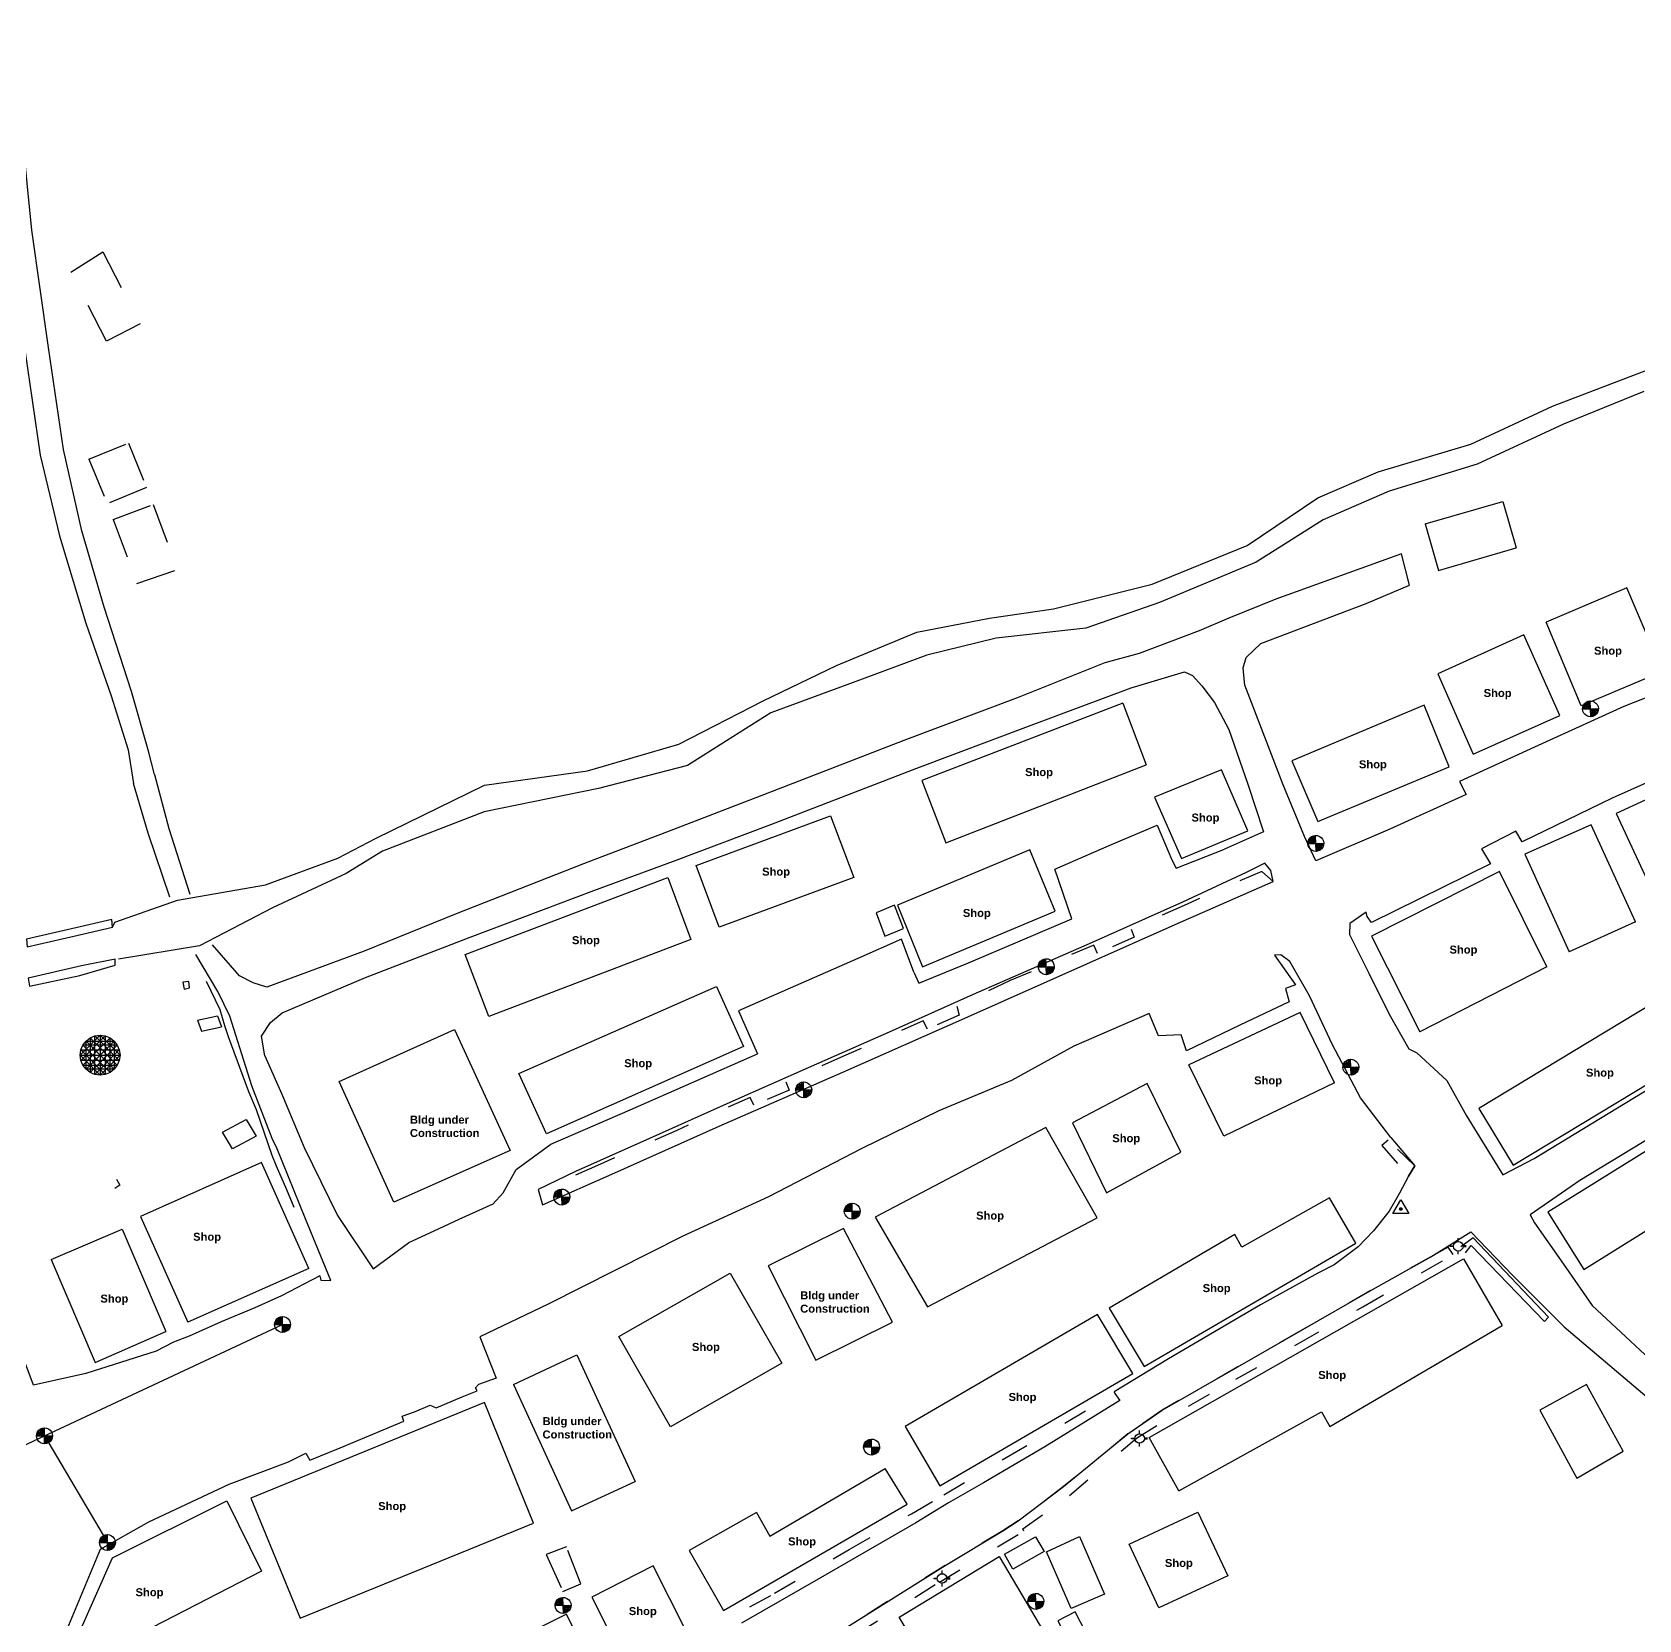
# Model space of a CAD drawing. Extents: x 324241 to 324894, y 3048252 to 3048939.
# Drawn here: x 324455.8 to 324656.6, y 3048715.4 to 3048913.9 of the extents above; entities that cross this region are included whole.
import ezdxf

# ---------------------------------------------------------------- set-up
doc = ezdxf.new("R2010")
doc.units = 0
doc.header["$MEASUREMENT"] = 0
for name, pattern in [('06', [16, 5, -6, 5]), ('FENCE_ON_BOUNDARY_3', [0]), ('GEOGRAPHICAL', [12.5, 4.5, -3.5, 4.5]), ('HUNDRED_BOUNDARY', [11.5, 3, -5.5, 3])]:
    doc.linetypes.add(name, pattern=pattern)
for name, color, linetype in [('BOUNDARY', 255, 'Continuous'), ('BUILDING', 255, 'Continuous'), ('Drainage', 255, 'Continuous'), ('ELECTRIC', 255, 'Continuous'), ('ELECTRIC_POLE', 255, 'Continuous'), ('SEWERAGE', 255, 'Continuous'), ('SURVEY', 255, 'Continuous'), ('TELECOM', 255, 'Continuous'), ('WATER', 255, 'Continuous')]:
    doc.layers.add(name, color=color, linetype=linetype)
doc.layers.add('ROAD', color=6, linetype='Continuous', lineweight=30)

# ---------------------------------------------------------------- blocks, each defined once
blk = doc.blocks.new('048')
at = {"color": 0, "linetype": 'Continuous'}
for p, q in [((0, 0.5), (-0.5, 0)), ((-0.5, 0), (-0.48, 0.13)), ((-0.48, -0.13), (-0.5, 0)), ((-0.5, 0), (0.5, 0)), ((-0.48, 0.13), (-0.43, 0.25)), ((0, 0.13), (-0.48, 0.13)), ((-0.43, 0.25), (-0.35, 0.35)), ((-0.43, 0), (-0.43, 0.25)), ((-0.43, 0.25), (0, 0.25)), ((-0.35, 0.35), (-0.25, 0.43)), ((0, 0.35), (-0.35, 0)), ((-0.35, 0), (-0.35, 0.35)), ((-0.35, 0.35), (0, 0.35)), ((-0.25, 0.43), (-0.13, 0.48)), ((-0.25, 0), (-0.25, 0.43)), ((-0.25, 0.43), (0, 0.43)), ((0, 0.25), (-0.25, 0)), ((-0.13, 0.48), (0, 0.5)), ((-0.13, 0.48), (-0.13, 0)), ((-0.13, 0), (0, 0.13)), ((0, 0.5), (0.13, 0.48)), ((0, -0.5), (0, 0.5)), ((0.13, 0), (0, -0.13)), ((0, -0.25), (0.25, 0)), ((0.35, 0), (0, -0.35)), ((0, -0.5), (0.5, 0)), ((0.13, 0.48), (0.25, 0.43)), ((0.13, -0.48), (0.13, 0)), ((0.25, 0.43), (0.35, 0.35)), ((0.25, 0), (0.25, -0.43)), ((0.35, 0.35), (0.43, 0.25)), ((0.35, -0.35), (0.35, 0)), ((0.43, 0.25), (0.48, 0.13)), ((0.43, 0), (0.43, -0.25)), ((0.48, 0.13), (0.5, 0)), ((0.5, 0), (0.48, -0.13)), ((-0.43, -0.25), (-0.48, -0.13)), ((-0.35, -0.35), (-0.43, -0.25)), ((-0.25, -0.43), (-0.35, -0.35)), ((-0.13, -0.48), (-0.25, -0.43)), ((0, -0.5), (-0.13, -0.48)), ((0, -0.13), (0.48, -0.13)), ((0.43, -0.25), (0, -0.25)), ((0, -0.35), (0.35, -0.35)), ((0.25, -0.43), (0, -0.43)), ((0.13, -0.48), (0, -0.5)), ((0.25, -0.43), (0.13, -0.48)), ((0.35, -0.35), (0.25, -0.43)), ((0.43, -0.25), (0.35, -0.35)), ((0.48, -0.13), (0.43, -0.25))]:
    blk.add_line(p, q, dxfattribs=at)
blk = doc.blocks.new('S038')
at = {"color": 0, "linetype": 'Continuous'}
for p, q in [((-0.5, 0), (0, 0.5)), ((-0.48, -0.13), (0.13, 0.48)), ((0.25, 0.43), (-0.43, -0.25)), ((-0.35, 0.35), (-0.25, 0.43)), ((-0.25, 0.43), (-0.13, 0.48)), ((0.43, -0.25), (-0.25, 0.43)), ((-0.25, 0.43), (-0.25, -0.43)), ((-0.13, 0.48), (0, 0.5)), ((-0.13, -0.48), (-0.13, 0.48)), ((-0.13, 0.48), (0.48, -0.13)), ((0, 0.5), (0.13, 0.48)), ((0.5, 0), (0, 0.5)), ((0, 0.5), (0, -0.5)), ((0.13, 0.48), (0.25, 0.43)), ((0.13, 0.48), (0.13, -0.48)), ((0.25, 0.43), (0.35, 0.35)), ((0.25, -0.43), (0.25, 0.43)), ((-0.5, 0), (-0.48, 0.13)), ((-0.48, -0.13), (-0.5, 0)), ((0, -0.5), (-0.5, 0)), ((-0.5, 0), (0.5, 0)), ((-0.48, 0.13), (-0.43, 0.25)), ((0.13, -0.48), (-0.48, 0.13)), ((-0.48, 0.13), (0.48, 0.13)), ((-0.43, 0.25), (-0.35, 0.35)), ((0.43, 0.25), (-0.43, 0.25)), ((-0.43, 0.25), (0.25, -0.43)), ((-0.35, -0.35), (0.35, 0.35)), ((0.35, -0.35), (-0.35, 0.35)), ((-0.35, 0.35), (0.35, 0.35)), ((-0.35, -0.35), (-0.35, 0.35)), ((-0.25, -0.43), (0.43, 0.25)), ((0.48, 0.13), (-0.13, -0.48)), ((0, -0.5), (0.5, 0)), ((0.35, 0.35), (0.43, 0.25)), ((0.35, 0.35), (0.35, -0.35)), ((0.43, 0.25), (0.48, 0.13)), ((0.48, 0.13), (0.5, 0)), ((0.5, 0), (0.48, -0.13)), ((-0.43, -0.25), (-0.48, -0.13)), ((0.48, -0.13), (-0.48, -0.13)), ((-0.35, -0.35), (-0.43, -0.25)), ((-0.43, -0.25), (0.43, -0.25)), ((-0.25, -0.43), (-0.35, -0.35)), ((0.35, -0.35), (-0.35, -0.35)), ((0.35, -0.35), (0.25, -0.43)), ((0.43, -0.25), (0.35, -0.35)), ((0.48, -0.13), (0.43, -0.25)), ((-0.13, -0.48), (-0.25, -0.43)), ((0, -0.5), (-0.13, -0.48)), ((0.13, -0.48), (0, -0.5)), ((0.25, -0.43), (0.13, -0.48))]:
    blk.add_line(p, q, dxfattribs=at)
blk = doc.blocks.new('S022')
at = {"color": 0, "linetype": 'Continuous'}
for p, q in [((-0.498, -0.286), (0.002, 0.584)), ((-0.078, 0.004), (0.062, 0.064)), ((-0.078, 0.004), (-0.068, 0.034)), ((-0.068, -0.026), (-0.078, 0.004)), ((0.082, 0.004), (-0.078, 0.004)), ((0.062, -0.056), (-0.078, 0.004)), ((-0.068, 0.034), (-0.058, 0.064)), ((0.002, 0.084), (-0.058, -0.056)), ((-0.058, 0.064), (-0.028, 0.074)), ((0.002, -0.076), (-0.058, 0.064)), ((-0.058, 0.064), (0.062, 0.064)), ((-0.058, -0.056), (-0.058, 0.064)), ((-0.058, 0.064), (0.082, 0.004)), ((0.082, 0.004), (-0.058, -0.056)), ((-0.028, 0.074), (0.002, 0.084)), ((0.002, 0.584), (0.502, -0.286)), ((0.002, 0.084), (0.032, 0.074)), ((0.002, -0.076), (0.002, 0.084)), ((0.062, -0.056), (0.002, 0.084)), ((0.062, 0.064), (0.002, -0.076)), ((0.032, 0.074), (0.062, 0.064)), ((0.062, 0.064), (0.072, 0.034)), ((0.062, 0.064), (0.062, -0.056)), ((0.072, 0.034), (0.082, 0.004)), ((0.082, 0.004), (0.072, -0.026)), ((0.502, -0.286), (-0.498, -0.286)), ((-0.058, -0.056), (-0.068, -0.026)), ((-0.028, -0.066), (-0.058, -0.056)), ((-0.058, -0.056), (0.062, -0.056)), ((0.002, -0.076), (-0.028, -0.066)), ((0.032, -0.066), (0.002, -0.076)), ((0.062, -0.056), (0.032, -0.066)), ((0.072, -0.026), (0.062, -0.056))]:
    blk.add_line(p, q, dxfattribs=at)
blk = doc.blocks.new('S069')
at = {"color": 0, "linetype": 'Continuous'}
for p, q in [((-0.5, -0.02), (-0.5, 0.02)), ((-0.5, 0.02), (-0.3, 0.02)), ((-0.5, 0), (-0.3, 0)), ((-0.3, 0), (-0.28, 0.11)), ((-0.28, -0.11), (-0.3, 0)), ((-0.28, 0.11), (-0.21, 0.21)), ((-0.21, 0.21), (-0.11, 0.28)), ((-0.11, 0.28), (0, 0.3)), ((0, 0.3), (0, 0.5)), ((0, 0.3), (0.11, 0.28)), ((0.11, 0.28), (0.21, 0.21)), ((0.21, 0.21), (0.28, 0.11)), ((0.28, 0.11), (0.3, 0)), ((0.3, 0), (0.28, -0.11)), ((0.5, 0.02), (0.3, 0.02)), ((0.5, 0), (0.3, 0)), ((-0.3, -0.02), (-0.5, -0.02)), ((-0.21, -0.21), (-0.28, -0.11)), ((-0.11, -0.28), (-0.21, -0.21)), ((0, -0.3), (-0.11, -0.28)), ((0.11, -0.28), (0, -0.3)), ((0, -0.5), (0, -0.3)), ((0.21, -0.21), (0.11, -0.28)), ((0.28, -0.11), (0.21, -0.21)), ((0.3, -0.02), (0.5, -0.02))]:
    blk.add_line(p, q, dxfattribs=at)
blk = doc.blocks.new('S036')
at = {"color": 0, "linetype": 'Continuous'}
for p, q in [((0, 0.5), (-0.5, 0)), ((-0.5, 0), (-0.48, 0.13)), ((-0.48, -0.13), (-0.5, 0)), ((-0.5, 0), (0.5, 0)), ((-0.48, 0.13), (-0.43, 0.25)), ((0, 0.13), (-0.48, 0.13)), ((-0.43, 0.25), (-0.35, 0.35)), ((-0.43, 0), (-0.43, 0.25)), ((-0.43, 0.25), (0, 0.25)), ((-0.35, 0.35), (-0.25, 0.43)), ((0, 0.35), (-0.35, 0)), ((-0.35, 0), (-0.35, 0.35)), ((-0.35, 0.35), (0, 0.35)), ((-0.25, 0.43), (-0.13, 0.48)), ((-0.25, 0), (-0.25, 0.43)), ((-0.25, 0.43), (0, 0.43)), ((0, 0.25), (-0.25, 0)), ((-0.13, 0.48), (0, 0.5)), ((-0.13, 0.48), (-0.13, 0)), ((-0.13, 0), (0, 0.13)), ((0, 0.5), (0.13, 0.48)), ((0, -0.5), (0, 0.5)), ((0.13, 0), (0, -0.13)), ((0, -0.25), (0.25, 0)), ((0.35, 0), (0, -0.35)), ((0, -0.5), (0.5, 0)), ((0.13, 0.48), (0.25, 0.43)), ((0.13, -0.48), (0.13, 0)), ((0.25, 0.43), (0.35, 0.35)), ((0.25, 0), (0.25, -0.43)), ((0.35, 0.35), (0.43, 0.25)), ((0.35, -0.35), (0.35, 0)), ((0.43, 0.25), (0.48, 0.13)), ((0.43, 0), (0.43, -0.25)), ((0.48, 0.13), (0.5, 0)), ((0.5, 0), (0.48, -0.13)), ((-0.43, -0.25), (-0.48, -0.13)), ((-0.35, -0.35), (-0.43, -0.25)), ((-0.25, -0.43), (-0.35, -0.35)), ((-0.13, -0.48), (-0.25, -0.43)), ((0, -0.5), (-0.13, -0.48)), ((0, -0.13), (0.48, -0.13)), ((0.43, -0.25), (0, -0.25)), ((0, -0.35), (0.35, -0.35)), ((0.25, -0.43), (0, -0.43)), ((0.13, -0.48), (0, -0.5)), ((0.25, -0.43), (0.13, -0.48)), ((0.35, -0.35), (0.25, -0.43)), ((0.43, -0.25), (0.35, -0.35)), ((0.48, -0.13), (0.43, -0.25))]:
    blk.add_line(p, q, dxfattribs=at)

msp = doc.modelspace()

# ---------------------------------------------------------------- linework, layer by layer
at = {"layer": 'BOUNDARY', "color": 3, "linetype": 'Continuous'}
for points in [[(324465.83, 3048802.04, 2567.07), (324465.73, 3048802.98, 2567.22), (324460.72, 3048801.82, 2567.13), (324455.07, 3048800.52, 2567.37), (324455.18, 3048799.57, 2567.42), (324461, 3048800.88, 2567.06), (324465.83, 3048802.04, 2567.07)], [(324466.18, 3048797.29, 2567.09), (324466.17, 3048798.03, 2567.12), (324461.95, 3048797.21, 2567.24), (324455.3, 3048795.66, 2567.16), (324455.45, 3048794.66, 2567.38), (324461.73, 3048795.98, 2567.15), (324466.18, 3048797.29, 2567.09)], [(324488.54, 3048766.99, 2568.99), (324487.64, 3048769.2, 2568.94), (324486.32, 3048772.16, 2568.8), (324485.78, 3048773.47, 2568.8), (324483.84, 3048779.2, 2568.52), (324482.87, 3048781.44, 2568.47), (324480.35, 3048788.3, 2568.53), (324479.89, 3048789.67, 2568.6), (324479.3, 3048791.7, 2568.11), (324477.59, 3048795.24, 2567.91)]]:
    msp.add_polyline3d(points, dxfattribs=at)
at = {"layer": 'BUILDING', "color": 12, "linetype": '06'}
msp.add_line((324462.88, 3048860.52, 2567.68), (324465.16, 3048854.96, 2567.89), dxfattribs=at)
at = {"layer": 'BUILDING', "color": 12, "linetype": 'Continuous'}
for p, q in [((324592.1, 3048830.03, 2565.42), (324595.04, 3048822.31, 2565.46)), ((324656.19, 3048802.69, 2563.4), (324647.9, 3048798.95, 2564.42)), ((324645.13, 3048797.08, 2563.19), (324629.26, 3048788.93, 2563.33)), ((324668.53, 3048780.88, 2563.37), (324645.26, 3048766.39, 2563.63)), ((324567.71, 3048754.56, 2565.27), (324588.91, 3048765.69, 2564.88)), ((324645.26, 3048766.39, 2563.63), (324649.74, 3048759.23, 2563.67)), ((324490.36, 3048759.37, 2569.23), (324475.25, 3048752.63, 2569.41)), ((324529.11, 3048750.84, 2569.2), (324543.05, 3048758.79, 2569.1)), ((324553.73, 3048747.89, 2565.58), (324563.33, 3048752.64, 2565.4)), ((324535.56, 3048739.56, 2566.08), (324529.11, 3048750.84, 2569.2)), ((324512.32, 3048742.6, 2569.32), (324483.12, 3048730.63, 2569.36)), ((324518.45, 3048727.5, 2567.83), (324512.32, 3048742.6, 2569.32)), ((324565.18, 3048729.88, 2565.39), (324562.4, 3048734.36, 2565.14)), ((324483.12, 3048730.63, 2569.36), (324489.28, 3048715.62, 2566.07)), ((324489.28, 3048715.62, 2566.07), (324518.45, 3048727.5, 2567.83)), ((324564.18, 3048715.75, 2565.42), (324576.67, 3048723.34, 2565.1))]:
    msp.add_line(p, q, dxfattribs=at)
at = {"layer": 'BUILDING', "color": 3, "linetype": 'FENCE_ON_BOUNDARY_3'}
for p, q in [((324582.58, 3048723.91, 2565.02), (324586.69, 3048725.84, 2565.14)), ((324586.69, 3048725.84, 2565.14), (324589.82, 3048718.65, 2564.18))]:
    msp.add_line(p, q, dxfattribs=at)
at = {"layer": 'BUILDING', "color": 12, "linetype": '06'}
for points in [[(324465.08, 3048875.29, 2567.05), (324460.62, 3048883.92, 2567.06), (324464.63, 3048886.44, 2566.76)], [(324464.63, 3048886.44, 2566.76), (324469.28, 3048877.46, 2566.77), (324465.08, 3048875.29, 2567.05)], [(324462.88, 3048860.52, 2567.68), (324467.82, 3048862.54, 2568.25), (324470.1, 3048856.98, 2568.24), (324465.16, 3048854.96, 2567.89)], [(324465.91, 3048853.01, 2567.61), (324470.92, 3048854.86, 2568.24), (324473.93, 3048846.72, 2568.24)], [(324465.91, 3048853.01, 2567.61), (324468.87, 3048845, 2567.8), (324473.93, 3048846.72, 2568.24)]]:
    msp.add_polyline3d(points, dxfattribs=at)
at = {"layer": 'BUILDING', "color": 12, "linetype": 'Continuous'}
for points in [[(324629.93, 3048852.43, 2564.78), (324639.61, 3048855.23, 2564.1), (324641.29, 3048849.44, 2564.1)], [(324629.93, 3048852.43, 2564.78), (324631.59, 3048846.63, 2564.58), (324641.29, 3048849.44, 2564.1)], [(324659.58, 3048833.99, 2565.92), (324655.13, 3048844.47, 2563.56), (324645.02, 3048840.17, 2563.56)], [(324659.58, 3048833.99, 2565.92), (324649.42, 3048829.68, 2565.84), (324645.02, 3048840.17, 2563.56)], [(324646.73, 3048828.49, 2565.69), (324642.24, 3048838.59, 2565.78), (324631.49, 3048833.7, 2564.18), (324635.91, 3048823.67, 2565.62), (324646.73, 3048828.49, 2565.69)], [(324592.1, 3048830.03, 2565.42), (324567.01, 3048820.36, 2566.06), (324569.98, 3048812.59, 2565.86), (324595.04, 3048822.31, 2565.46)], [(324616.48, 3048815.22, 2565.67), (324632.92, 3048822.05, 2565.74), (324629.8, 3048829.77, 2565.9), (324613.26, 3048822.83, 2565.01), (324616.48, 3048815.22, 2565.67)], [(324676.83, 3048813.8, 2562.91), (324671.98, 3048824.62, 2564.67), (324653.77, 3048816.22, 2564.6), (324658.77, 3048805.47, 2563.24)], [(324607.74, 3048814.09, 2565.52), (324604.47, 3048821.69, 2565.28), (324596.09, 3048818.27, 2565.46), (324599.44, 3048810.63, 2565.64), (324607.74, 3048814.09, 2565.52)], [(324555.57, 3048815.96, 2566.65), (324558.49, 3048808.22, 2566.67), (324541.65, 3048802.01, 2566.65), (324538.79, 3048809.75, 2566.85), (324555.57, 3048815.96, 2566.65)], [(324656.19, 3048802.69, 2563.4), (324650.68, 3048814.8, 2565.27), (324642.35, 3048811.17, 2564.15), (324647.9, 3048798.95, 2564.42)], [(324583.67, 3048804.02, 2565.49), (324580.5, 3048811.7, 2565.43), (324563.94, 3048804.77, 2565.9), (324567.09, 3048797.05, 2566.27), (324583.67, 3048804.02, 2565.49)], [(324535.25, 3048808.25, 2567.21), (324538.13, 3048800.47, 2567.21), (324512.89, 3048790.85, 2567.61), (324509.93, 3048798.61, 2567.58), (324535.25, 3048808.25, 2567.21)], [(324645.13, 3048797.08, 2563.19), (324639.22, 3048808.97, 2564.55), (324623.21, 3048800.92, 2564.19), (324629.26, 3048788.93, 2563.33)], [(324564.69, 3048801.88, 2565.94), (324563.58, 3048804.76, 2565.88), (324561.28, 3048803.82, 2565.9), (324562.37, 3048800.89, 2566.04), (324564.69, 3048801.88, 2565.94)], [(324541.33, 3048794.62, 2567.12), (324544.72, 3048787.09, 2567.31), (324520.07, 3048776.17, 2567.69), (324516.63, 3048783.72, 2567.46), (324541.33, 3048794.62, 2567.12)], [(324660.4, 3048793.72, 2563.57), (324636.62, 3048779.37, 2563.71), (324640.93, 3048772.29, 2563.75), (324664.59, 3048786.57, 2563.42), (324660.4, 3048793.72, 2563.57)], [(324618.59, 3048782.56, 2563.9), (324614.27, 3048791.35, 2564.59), (324600.36, 3048784.8, 2564.44)], [(324494.18, 3048782.72, 2569.28), (324508.58, 3048789.24, 2569.2), (324515.54, 3048774.12, 2568.37), (324501.01, 3048767.64, 2568.87), (324494.18, 3048782.72, 2569.28)], [(324618.59, 3048782.56, 2563.9), (324604.76, 3048775.9, 2564.16), (324600.36, 3048784.8, 2564.44)], [(324595.16, 3048782.49, 2564.66), (324585.82, 3048777.55, 2566.03), (324590.07, 3048768.83, 2564.62)], [(324590.07, 3048768.83, 2564.62), (324599.36, 3048773.9, 2564.3), (324595.16, 3048782.49, 2564.66)], [(324649.74, 3048759.23, 2563.67), (324673, 3048773.71, 2563.67), (324668.53, 3048780.88, 2563.37)], [(324588.91, 3048765.69, 2564.88), (324582.51, 3048776.97, 2565.07), (324561.17, 3048765.79, 2567.81), (324567.71, 3048754.56, 2565.27)], [(324490.36, 3048759.37, 2569.23), (324484.45, 3048772.61, 2569.23), (324469.34, 3048765.87, 2569.41), (324475.25, 3048752.63, 2569.41)], [(324606.12, 3048763.6, 2564.71), (324590.43, 3048754.39, 2564.9), (324594.79, 3048747.1, 2564.82), (324621.25, 3048762.5, 2564.39), (324617.96, 3048768.18, 2563.89), (324607.01, 3048762.03, 2564.92), (324606.12, 3048763.6, 2564.71)], [(324458.18, 3048760.49, 2569.93), (324467.05, 3048764.27, 2569.75), (324472.49, 3048751.49, 2569.75)], [(324563.33, 3048752.64, 2565.4), (324557.2, 3048764.34, 2567.04), (324547.77, 3048759.7, 2567.16), (324553.73, 3048747.89, 2565.58)], [(324458.18, 3048760.49, 2569.93), (324463.67, 3048747.59, 2569.82), (324472.49, 3048751.49, 2569.75)], [(324599.12, 3048731.57, 2564.81), (324595.43, 3048738.22, 2564.76), (324634.71, 3048760.58, 2563.81), (324639.53, 3048752.21, 2563.4)], [(324543.05, 3048758.79, 2569.1), (324549.49, 3048747.52, 2566.08), (324535.56, 3048739.56, 2566.08)], [(324588.94, 3048753.61, 2564.55), (324564.92, 3048739.59, 2565.1), (324569.26, 3048732.18, 2565.53), (324593.36, 3048746.23, 2564.77), (324588.94, 3048753.61, 2564.55)], [(324599.12, 3048731.57, 2564.81), (324616.96, 3048741.45, 2564.81), (324617.98, 3048739.61, 2563.4), (324639.53, 3048752.21, 2563.4)], [(324515.96, 3048744.85, 2569.33), (324523.88, 3048748.56, 2569.33), (324531.16, 3048732.73, 2566.54)], [(324515.96, 3048744.85, 2569.33), (324523.21, 3048729.07, 2566.54), (324531.16, 3048732.73, 2566.54)], [(324650.08, 3048744.84, 2563.38), (324644.23, 3048741.64, 2563.38), (324648.87, 3048733.16, 2563.38)], [(324648.87, 3048733.16, 2563.38), (324654.64, 3048736.5, 2562.79), (324650.08, 3048744.84, 2563.38)], [(324546.31, 3048728.86, 2565.98), (324548.01, 3048725.87, 2565.98), (324562.4, 3048734.36, 2565.14)], [(324457.51, 3048704.39, 2569.53), (324465.81, 3048723.2, 2569.83), (324480.11, 3048730.3, 2569.74), (324484.46, 3048721.52, 2567.04), (324470.77, 3048714.47, 2566.78), (324472.78, 3048710.7, 2566.75), (324463.44, 3048700.29, 2568.26), (324458.75, 3048697.84, 2568.91)], [(324546.31, 3048728.86, 2565.98), (324537.93, 3048724.1, 2566.06), (324542.19, 3048716.6, 2565.83), (324565.18, 3048729.88, 2565.39)], [(324596.61, 3048716.92, 2564.06), (324592.89, 3048724.9, 2565.25), (324601.51, 3048728.91, 2565.15)], [(324601.51, 3048728.91, 2565.15), (324605.23, 3048720.93, 2564.06), (324596.61, 3048716.92, 2564.06)], [(324537.49, 3048714.11, 2566.78), (324533.42, 3048722.19, 2566.07), (324525.74, 3048718.28, 2566.4), (324529.8, 3048710.24, 2566.38)], [(324576.67, 3048723.34, 2565.1), (324582.86, 3048712.84, 2564.79), (324570.41, 3048705.3, 2565.04), (324564.18, 3048715.75, 2565.42)], [(324526.42, 3048708.44, 2566.23), (324522.58, 3048716.12, 2566.23), (324497.81, 3048703.74, 2567.01)], [(324587.5, 3048713.86, 2564.28), (324586.17, 3048716.44, 2564.28), (324583.99, 3048715.32, 2564.3), (324585.31, 3048712.74, 2564.3)]]:
    msp.add_polyline3d(points, dxfattribs=at)
at = {"layer": 'BUILDING', "color": 3, "linetype": 'FENCE_ON_BOUNDARY_3'}
for points in [[(324577.33, 3048723.63, 2565.31), (324581.2, 3048725.81, 2565.49), (324582.28, 3048723.96, 2565.02)], [(324582.28, 3048723.96, 2565.02), (324578.38, 3048721.76, 2565.02), (324577.33, 3048723.63, 2565.31)], [(324589.82, 3048718.65, 2564.18), (324585.65, 3048716.84, 2564.18), (324582.58, 3048723.91, 2565.02)]]:
    msp.add_polyline3d(points, dxfattribs=at)
at = {"layer": 'Drainage', "color": 5, "linetype": 'Continuous'}
for points in [[(324536.6, 3048824.89, 2565.39), (324547.18, 3048830.33, 2565.04), (324556.33, 3048834.72, 2565.02), (324566.37, 3048838.9, 2564.89), (324575.46, 3048840.67, 2564.67), (324583.45, 3048841.83, 2564.46), (324595.8, 3048844.89, 2564.3), (324607.67, 3048849.76, 2563.97), (324616.48, 3048855.69, 2563.92), (324624.04, 3048858.94, 2563.81), (324635.62, 3048862.41, 2563.54), (324645.81, 3048867.16, 2563.36), (324656.4, 3048871.21, 2562.95), (324669.04, 3048875.97, 2562.93), (324684.53, 3048883.26, 2562.68), (324695.39, 3048890.09, 2562.48), (324711.72, 3048896.08, 2562.08), (324735.55, 3048906.61, 2561.66), (324745.96, 3048912.12, 2561.62), (324746.3, 3048912.38, 2561.63), (324747.46, 3048913.92, 2561.49)], [(324657.25, 3048869.01, 2563.13), (324647.19, 3048864.92, 2563.35), (324636.42, 3048859.92, 2563.48), (324625.41, 3048856.52, 2563.79), (324617.16, 3048852.93, 2563.89), (324608.77, 3048847.67, 2564.16), (324596.7, 3048842.62, 2564.21), (324587.5, 3048839.42, 2564.51), (324576.29, 3048838.15, 2564.74), (324567.62, 3048836.05, 2564.91), (324558.42, 3048832.61, 2565.08), (324548.14, 3048828.83, 2564.99), (324542.57, 3048825.33, 2565.28), (324537.7, 3048822.22, 2565.47), (324526.56, 3048819.37, 2565.62), (324512.3, 3048816.45, 2565.86), (324499.57, 3048811.54, 2565.84), (324495.02, 3048808.75, 2565.99), (324485.84, 3048804.43, 2566.27), (324476.7, 3048799.7, 2566.94), (324466.58, 3048798.01, 2567.08)], [(324465.83, 3048802.04, 2567.07), (324466.13, 3048802.66, 2567.1), (324473.97, 3048805.41, 2566.99), (324484.94, 3048807.32, 2566.49), (324494.01, 3048810.67, 2566.2), (324498.79, 3048813.14, 2565.92), (324512.31, 3048819.77, 2565.89), (324525.19, 3048821.57, 2565.66), (324536.6, 3048824.89, 2565.39)], [(324645.33, 3048753.27, 2563.41), (324635.89, 3048763.18, 2563.7), (324634.35, 3048762.08, 2563.96)], [(324634.96, 3048761.31, 2563.73), (324635.68, 3048762.23, 2563.71), (324644.81, 3048752.72, 2563.41), (324645.33, 3048753.27, 2563.41)]]:
    msp.add_polyline3d(points, dxfattribs=at)
at = {"layer": 'ELECTRIC', "color": 12, "linetype": 'Continuous'}
msp.add_polyline3d([(324358.45, 3048773.87, 2575.49), (324395.41, 3048759.54, 2572.6), (324424.79, 3048723.14, 2572.42), (324457.33, 3048738.43, 2569.29), (324487.09, 3048752.36, 2569.57)], dxfattribs=at)
at = {"layer": 'ELECTRIC_POLE', "color": 12, "linetype": 'Continuous'}
msp.add_line((324457.33, 3048738.43, 2569.29), (324465.19, 3048725.09, 2569.97), dxfattribs=at)
at = {"layer": 'ROAD', "color": 6, "linetype": 'Continuous', "lineweight": 30}
for p, q in [((324585.75, 3048803.08, 2565.46), (324583.61, 3048809.26, 2565.48)), ((324610.93, 3048807.75, 2565.48), (324610.62, 3048809.11, 2565.45)), ((324514.68, 3048768.81, 2568.12), (324513.39, 3048767.39, 2568.57)), ((324650.79, 3048754.71, 2563.28), (324661.57, 3048744.67, 2562.44)), ((324647.29, 3048752.06, 2563.15), (324659.01, 3048742.15, 2562.59)), ((324480.4, 3048732.38, 2569.45), (324487.82, 3048735.2, 2569))]:
    msp.add_line(p, q, dxfattribs=at)
at = {"layer": 'ROAD', "color": 3, "linetype": 'HUNDRED_BOUNDARY'}
msp.add_line((324609.5, 3048809, 2565.54), (324610.93, 3048807.75, 2565.48), dxfattribs=at)
at = {"layer": 'ROAD', "color": 6, "linetype": 'Continuous', "lineweight": 30}
for points in [[(324449.05, 3048911.06, 2567.54), (324450.78, 3048906.62, 2567.56), (324452.25, 3048901.1, 2567.67), (324453.49, 3048888.41, 2567.58), (324454.86, 3048874.19, 2567.39), (324456.8, 3048861.05, 2567.54), (324459.19, 3048850.95, 2567.58), (324462.51, 3048840.03, 2567.62), (324465.66, 3048830.96, 2567.81), (324467.79, 3048824.18, 2568.09), (324468.45, 3048819.98, 2568.09)], [(324471.08, 3048821.12, 2568.21), (324470.31, 3048824.05, 2568.24), (324468.22, 3048831.5, 2567.93), (324464.78, 3048842.02, 2567.63), (324461.98, 3048851.59, 2567.66), (324459.7, 3048861.73, 2567.61), (324457.82, 3048874.5, 2567.46), (324455.76, 3048889.16, 2567.62), (324454.56, 3048900.9, 2567.77), (324453.4, 3048907.31, 2567.73), (324452.27, 3048912.19, 2567.67)], [(324738.83, 3048859.31, 2566.09), (324732.23, 3048858.16, 2566.05), (324721.6, 3048855.83, 2565.75), (324714.81, 3048853.03, 2565.49), (324706.37, 3048849.56, 2565.3), (324705.85, 3048851.04, 2565.46), (324703.8, 3048850.54, 2565.31), (324703.38, 3048851.82, 2565.3), (324695.55, 3048849.07, 2565.22), (324686.62, 3048845.53, 2564.94), (324678.72, 3048842.01, 2564.98), (324669.57, 3048837.48, 2565.13), (324660.57, 3048831.92, 2565.2), (324654.76, 3048829.6, 2565.31), (324645.02, 3048825.2, 2565.27), (324634.19, 3048820.23, 2565.36), (324635.02, 3048818.61, 2565.2), (324625.51, 3048814.27, 2565.31), (324616.26, 3048810.32, 2565.39)], [(324739.33, 3048851.08, 2566.07), (324733.99, 3048850.58, 2565.99), (324720.69, 3048847.15, 2565.67), (324713.22, 3048844.13, 2565.37), (324696.77, 3048837.09, 2565.09), (324697.26, 3048834.39, 2565.32), (324688.48, 3048831.66, 2565.28), (324674.29, 3048827.42, 2565.2), (324663.01, 3048822.49, 2565.37), (324653.28, 3048818.14, 2565.51), (324642.05, 3048812.68, 2565.38), (324641.23, 3048814.01, 2565.27), (324636.96, 3048811.8, 2565.34), (324638.06, 3048809.95, 2565.61), (324623.2, 3048802.6, 2565.66), (324622.66, 3048803.38, 2565.57), (324622.55, 3048803.92, 2565.5)], [(324616.26, 3048810.32, 2565.39), (324614.84, 3048813.37, 2565.34), (324612.14, 3048819.8, 2564.96), (324607.35, 3048832.29, 2564.98), (324607.31, 3048832.67, 2565), (324607.14, 3048834.44, 2564.98), (324607.55, 3048835.75, 2564.94), (324609.37, 3048837.5, 2564.93), (324622.53, 3048842.49, 2564.74), (324627.95, 3048844.8, 2564.57), (324626.95, 3048848.69, 2564.55), (324611.26, 3048843.04, 2564.79), (324605.35, 3048840.67, 2564.91), (324601.68, 3048839.06, 2565), (324594.15, 3048836.25, 2565.14), (324589.85, 3048835.07, 2565.35), (324579.03, 3048830.75, 2565.55), (324564.76, 3048825.37, 2565.91), (324547.01, 3048818.48, 2566.52), (324534.87, 3048813.81, 2566.9), (324524.7, 3048809.95, 2567.02), (324508.77, 3048803.7, 2567.32), (324497.28, 3048799.03, 2567.94), (324485.11, 3048794.53, 2568.32), (324483.42, 3048795.06, 2568.34), (324481.7, 3048795.95, 2567.91), (324478.31, 3048799.82, 2567.05)], [(324580.31, 3048827.14, 2565.7), (324593.14, 3048831.95, 2565.3), (324599.83, 3048833.93, 2565.08), (324600.82, 3048833.47, 2565.07), (324602, 3048832.2, 2565.04), (324603.59, 3048830.13, 2564.98), (324605.36, 3048826.74, 2564.99), (324607.76, 3048819.89, 2564.99), (324609.72, 3048813.93, 2565.15), (324604.81, 3048811.78, 2565.19)], [(324484.87, 3048785.96, 2568.71), (324484.44, 3048788.41, 2568.56), (324485.56, 3048790.12, 2568.43), (324487.03, 3048791.32, 2568.41), (324497.47, 3048795.75, 2568.06), (324510.54, 3048800.79, 2567.44), (324526.01, 3048806.63, 2567.16), (324535.95, 3048810.26, 2567.11), (324548.1, 3048814.87, 2566.72), (324566.36, 3048821.91, 2565.99), (324580.31, 3048827.14, 2565.7)], [(324472.98, 3048805.76, 2567.11), (324470.27, 3048813.78, 2567.96), (324468.45, 3048819.98, 2568.09)], [(324471.08, 3048821.12, 2568.21), (324472.89, 3048814.37, 2568), (324475.48, 3048806.17, 2567.05)], [(324583.61, 3048809.26, 2565.48), (324590.43, 3048812.24, 2565.37), (324596.39, 3048814.79, 2565.43), (324598.24, 3048810.44, 2565.33)], [(324610.62, 3048809.11, 2565.45), (324609.86, 3048810.03, 2565.48), (324607.53, 3048808.84, 2565.1), (324599.58, 3048805.17, 2565.14), (324587.9, 3048799.95, 2565.33), (324573.42, 3048793.62, 2565.66), (324562.9, 3048788.88, 2566.04), (324552.77, 3048784.43, 2566.39), (324543.35, 3048780.27, 2566.73), (324532.97, 3048775.59, 2567.13), (324523.71, 3048771.5, 2567.5), (324519.05, 3048769.25, 2567.86), (324519.58, 3048767.32, 2568.02), (324528.62, 3048771.32, 2567.59), (324541.68, 3048777.14, 2567.2), (324557.13, 3048783.89, 2566.79), (324572.36, 3048790.67, 2566.32), (324587.61, 3048797.44, 2565.93), (324598.65, 3048802.38, 2565.72), (324610.93, 3048807.75, 2565.48)], [(324598.24, 3048810.44, 2565.33), (324598.79, 3048809.41, 2565.32), (324604.81, 3048811.78, 2565.19)], [(324622.55, 3048803.92, 2565.5), (324620.48, 3048802.47, 2565.39), (324620.47, 3048801.12, 2565.29), (324622.86, 3048796.27, 2564.58), (324625.39, 3048791.13, 2564.1), (324627.88, 3048786.82, 2563.94), (324628.85, 3048786.32, 2563.98), (324632.62, 3048782.85, 2563.79), (324635.09, 3048778.43, 2563.65), (324639.61, 3048771.06, 2563.66), (324643.52, 3048773.12, 2563.69), (324658, 3048781.89, 2563.5)], [(324566, 3048796.42, 2565.86), (324566.6, 3048795.04, 2565.85), (324572.82, 3048797.56, 2565.74), (324585.75, 3048803.08, 2565.46)], [(324566, 3048796.42, 2565.86), (324564.47, 3048800.54, 2565.94), (324558.98, 3048798.11, 2566.03)], [(324485.79, 3048775.59, 2568.71), (324483.25, 3048782.17, 2568.54), (324480.51, 3048790.9, 2568.28), (324478.99, 3048794, 2567.91), (324476.25, 3048798.6, 2567.1)], [(324612.98, 3048797.74, 2565.27), (324611.85, 3048798.58, 2565.39), (324611.07, 3048798.52, 2565.4), (324613.72, 3048794.83, 2565.91), (324612.44, 3048794.34, 2566.04), (324612.93, 3048792.68, 2566.3), (324606.74, 3048789.76, 2566.34), (324600.09, 3048786.57, 2566.31), (324599.41, 3048788.56, 2566.07), (324596.59, 3048788.42, 2566.1), (324595.4, 3048791.22, 2565.75), (324585.99, 3048787.14, 2565.98), (324578.22, 3048782.87, 2566.3), (324569.12, 3048779.06, 2566.47), (324559.51, 3048774.36, 2566.79), (324547.84, 3048768.31, 2567.28), (324537.14, 3048763.39, 2567.43)], [(324558.98, 3048798.11, 2566.03), (324544.07, 3048791.58, 2566.03), (324546.44, 3048786.17, 2566.56)], [(324625.62, 3048775.73, 2563.86), (324621.82, 3048780.68, 2563.82), (324618.34, 3048787.32, 2564.07), (324615.47, 3048793.44, 2564.57), (324612.98, 3048797.74, 2565.27)], [(324484.87, 3048785.96, 2568.71), (324486.98, 3048781.14, 2568.77), (324489.78, 3048774.5, 2569.02), (324493.95, 3048765.96, 2569.02), (324498.42, 3048759.3, 2568.77), (324502.85, 3048762.58, 2568.64)], [(324514.68, 3048768.81, 2568.12), (324516.29, 3048771.71, 2568.07), (324520.64, 3048774.89, 2567.69), (324530.53, 3048779.19, 2567.2), (324546.44, 3048786.17, 2566.56)], [(324625.62, 3048775.73, 2563.86), (324628.61, 3048772.2, 2564.01), (324627.83, 3048770.88, 2564.06), (324626.71, 3048768.77, 2564.03), (324625.4, 3048766.52, 2564.18), (324623.46, 3048764.06, 2564.25), (324621.55, 3048762.05, 2564.36), (324618.52, 3048759.81, 2564.46), (324616.49, 3048758.79, 2564.51), (324609.34, 3048754.8, 2564.57), (324597.81, 3048748.08, 2564.7), (324591.02, 3048743.94, 2564.96), (324591.11, 3048743.72, 2565.06), (324591.73, 3048742.84, 2564.91), (324582.38, 3048737.07, 2565.09), (324574.71, 3048732.56, 2565.26), (324570.34, 3048730.04, 2565.87), (324566.26, 3048727.56, 2565.4), (324554.33, 3048720.67, 2565.52), (324544.47, 3048715, 2565.62)], [(324658.44, 3048775.93, 2563.45), (324649.24, 3048770.36, 2563.53), (324643.04, 3048766.07, 2563.58), (324643.59, 3048765.05, 2563.58), (324647.49, 3048759.46, 2563.51), (324650.79, 3048754.71, 2563.28)], [(324491.76, 3048758.42, 2569.18), (324491.87, 3048757.91, 2569.37), (324493.11, 3048757.84, 2568.85), (324489.94, 3048765.58, 2569.15), (324486.43, 3048774.33, 2568.92), (324485.79, 3048775.59, 2568.71)], [(324513.39, 3048767.39, 2568.57), (324509.14, 3048765.47, 2568.58), (324506, 3048764.02, 2568.58), (324502.85, 3048762.58, 2568.64)], [(324550.18, 3048706.87, 2565.38), (324549.07, 3048709.12, 2565.53), (324559.43, 3048715.65, 2565.43), (324569.9, 3048722.22, 2565.32), (324577.11, 3048726.56, 2565.23), (324579.05, 3048727.79, 2565.19), (324584.72, 3048732.09, 2565.03), (324592.76, 3048738.69, 2564.84), (324597.04, 3048741.65, 2564.73), (324606.5, 3048747.05, 2564.6), (324614.31, 3048751.55, 2564.5), (324623.04, 3048756.55, 2564.38), (324630.62, 3048760.81, 2564.18), (324635.6, 3048763.93, 2563.89), (324640.82, 3048758.54, 2563.59), (324647.29, 3048752.06, 2563.15)], [(324537.14, 3048763.39, 2567.43), (324520.28, 3048754.88, 2568.33), (324511.74, 3048750.82, 2568.52), (324513.77, 3048745.63, 2568.88), (324511.57, 3048744.86, 2568.77)], [(324491.76, 3048758.42, 2569.18), (324486.96, 3048755.94, 2569.23), (324483.64, 3048754.42, 2569.22), (324479.41, 3048752.67, 2569.27), (324475.4, 3048750.9, 2569.33)], [(324475.4, 3048750.9, 2569.33), (324473.46, 3048750.15, 2569.57), (324471.27, 3048749.01, 2569.42), (324462.51, 3048746.23, 2569.74), (324455.97, 3048744.75, 2569.81), (324454, 3048750.03, 2569.92), (324453.15, 3048752.19, 2569.82)], [(324487.82, 3048735.2, 2569), (324489.98, 3048736.26, 2568.95), (324490.5, 3048735.39, 2568.98), (324494.27, 3048736.93, 2568.87), (324499.68, 3048739.17, 2568.84), (324502.26, 3048740.25, 2568.82), (324502.02, 3048740.89, 2568.79), (324503.59, 3048741.45, 2568.79), (324505.55, 3048742.27, 2568.81), (324506.29, 3048741.94, 2568.83), (324509.55, 3048743.3, 2568.83), (324511.42, 3048744.07, 2568.86), (324511.22, 3048744.42, 2568.8), (324511.57, 3048744.86, 2568.77)], [(324456.12, 3048705.04, 2569.36), (324456.98, 3048706.93, 2569.49), (324460.39, 3048714.78, 2569.56), (324464.31, 3048724.28, 2569.54), (324470.36, 3048727.68, 2569.44), (324480.4, 3048732.38, 2569.45)]]:
    msp.add_polyline3d(points, dxfattribs=at)
at = {"layer": 'ROAD', "color": 3, "linetype": 'HUNDRED_BOUNDARY'}
for points in [[(324609.5, 3048809, 2565.54), (324599.78, 3048804.75, 2565.85), (324593.14, 3048801.76, 2565.97), (324593.55, 3048800.78, 2565.92), (324588.95, 3048798.73, 2566.09), (324588.48, 3048799.78, 2566.11), (324578.03, 3048795.34, 2566.37), (324571.37, 3048792.17, 2566.53), (324571.65, 3048791.04, 2566.52), (324567.69, 3048789.26, 2566.62), (324567.18, 3048790.3, 2566.66), (324557.22, 3048785.91, 2566.97), (324549.98, 3048782.68, 2567.18), (324550.42, 3048781.64, 2567.13), (324546.01, 3048779.79, 2567.26), (324545.52, 3048780.75, 2567.27), (324536.35, 3048776.61, 2567.55), (324526.45, 3048772.23, 2567.82), (324520.36, 3048769.54, 2568)], [(324628.61, 3048772.2, 2564.01), (324625.27, 3048775.4, 2564.21), (324624.48, 3048774.75, 2564.22), (324627.83, 3048770.88, 2564.06), (324628.61, 3048772.2, 2564.01)], [(324633.43, 3048761.12, 2564.09), (324632.79, 3048762.04, 2564.19), (324630.62, 3048760.81, 2564.18), (324623.04, 3048756.55, 2564.38), (324614.31, 3048751.55, 2564.5), (324606.5, 3048747.05, 2564.6), (324597.04, 3048741.65, 2564.73), (324592.76, 3048738.69, 2564.84), (324584.72, 3048732.09, 2565.03), (324579.05, 3048727.79, 2565.19), (324577.11, 3048726.56, 2565.23), (324569.9, 3048722.22, 2565.32), (324559.43, 3048715.65, 2565.43)], [(324550.26, 3048708.29, 2565.4), (324558.93, 3048713.73, 2565.3), (324569.19, 3048720.15, 2565.4), (324579.73, 3048726.5, 2565.23), (324579.63, 3048726.79, 2565.24), (324585.45, 3048730.97, 2564.95), (324593.82, 3048738.15, 2564.91), (324600.34, 3048742.13, 2564.62), (324606.24, 3048745.51, 2564.46), (324614.01, 3048749.92, 2564.42), (324622.1, 3048754.57, 2564.33), (324633.43, 3048761.12, 2564.09)], [(324466.29, 3048675.01, 2567.44), (324466.68, 3048676.6, 2567.77), (324475.82, 3048681.19, 2567.56), (324487.61, 3048687.29, 2567.38), (324497.74, 3048692.53, 2567.03), (324507.02, 3048697.25, 2566.77), (324518.7, 3048703.21, 2566.42), (324529.61, 3048708.69, 2566.18), (324538.04, 3048712.93, 2565.95), (324548.59, 3048718.75, 2565.75), (324557.93, 3048724.21, 2565.64), (324565.72, 3048728.7, 2565.57), (324569.76, 3048731.05, 2565.49), (324577.53, 3048735.72, 2565.32), (324591.11, 3048743.72, 2565.06)]]:
    msp.add_polyline3d(points, dxfattribs=at)
at = {"layer": 'SEWERAGE', "color": 3, "linetype": 'GEOGRAPHICAL'}
for points in [[(324476.46, 3048790.4, 2567.81), (324478.96, 3048790.94, 2568.67), (324479.46, 3048789.56, 2568.86)], [(324476.46, 3048790.4, 2567.81), (324476.96, 3048789.02, 2567.81), (324479.46, 3048789.56, 2568.86)], [(324480.85, 3048774.33, 2569.27), (324479.6, 3048776.41, 2569.27), (324482.54, 3048777.96, 2568.68)], [(324482.54, 3048777.96, 2568.68), (324483.79, 3048775.88, 2568.67), (324480.85, 3048774.33, 2569.27)], [(324522.12, 3048718.99, 2566.16), (324524.39, 3048719.93, 2566.17), (324522.56, 3048724.57, 2566.19), (324520.02, 3048723.58, 2566.19), (324522.12, 3048718.99, 2566.16)]]:
    msp.add_polyline3d(points, dxfattribs=at)
at = {"layer": 'WATER', "color": 9, "linetype": 'Continuous'}
for points in [[(324475.45, 3048794.45, 2568.27), (324475.36, 3048795.25, 2568.27), (324474.62, 3048795.13, 2568.27), (324474.79, 3048794.27, 2568.27), (324475.45, 3048794.45, 2568.27)], [(324466.33, 3048770.51, 2569.17), (324466.75, 3048769.78, 2569.13), (324466.11, 3048769.36, 2569.18)]]:
    msp.add_polyline3d(points, dxfattribs=at)

# ---------------------------------------------------------------- block references
at = {"layer": 'ELECTRIC', "color": 12, "xscale": 2, "yscale": 2, "zscale": 5, "rotation": 2}
for p in [(324650.58, 3048829.32, 2565.69), (324616.24, 3048812.5, 2565.49), (324582.55, 3048797.08, 2566.82), (324620.61, 3048784.52, 2563.98), (324552.23, 3048781.69, 2566.87), (324521.99, 3048768.29, 2568.06), (324560.72, 3048737.03, 2565.59), (324522.15, 3048717.24, 2566.21), (324581.25, 3048717.74, 2564.6)]:
    msp.add_blockref('S036', p, dxfattribs=at)
at = {"layer": 'ELECTRIC', "color": 12, "xscale": 2, "yscale": 2, "zscale": 5}
for name, p in [('048', (324558.3, 3048766.52, 2566.88)), ('S069', (324634.05, 3048762.13, 2564.11)), ('048', (324487.09, 3048752.36, 2569.57)), ('048', (324457.33, 3048738.43, 2569.29)), ('S069', (324594.21, 3048738.1, 2565.06)), ('048', (324465.19, 3048725.09, 2569.97)), ('S069', (324569.53, 3048720.6, 2565.71))]:
    msp.add_blockref(name, p, dxfattribs=at)
at = {"layer": 'SURVEY', "color": 3, "xscale": 2, "yscale": 2, "zscale": 2}
msp.add_blockref('S022', (324626.86, 3048766.78, 2564.16), dxfattribs=at)
at = {"layer": 'TELECOM', "color": 16, "xscale": 5, "yscale": 5, "zscale": 5}
msp.add_blockref('S038', (324464.27, 3048786.02, 2568.73), dxfattribs=at)

# ---------------------------------------------------------------- texts
at = {"layer": 'Drainage', "linetype": 'Continuous', "lineweight": 0, "char_height": 1, "attachment_point": 1}
for s, insert, width in [('{\\f@Arial Unicode MS|b1|i0|c0|p34;\\C231;Shop}', (324651.02, 3048837.09), 4.1366), ('{\\f@Arial Unicode MS|b1|i0|c0|p34;\\C231;Shop}', (324637.22, 3048831.8), 4.1366), ('{\\f@Arial Unicode MS|b1|i0|c0|p34;\\C231;Shop}', (324579.9, 3048821.91), 4.1366), ('{\\f@Arial Unicode MS|b1|i0|c0|p34;\\C231;Shop}', (324621.63, 3048822.89), 4.1366), ('{\\f@Arial Unicode MS|b1|i0|c0|p34;\\C231;Shop}', (324600.7, 3048816.23), 4.1366), ('{\\f@Arial Unicode MS|b1|i0|c0|p34;\\C231;Shop}', (324547.03, 3048809.47), 4.1366), ('{\\f@Arial Unicode MS|b1|i0|c0|p34;\\C231;Shop}', (324572.12, 3048804.3), 4.1366), ('{\\f@Arial Unicode MS|b1|i0|c0|p34;\\C231;Shop}', (324523.26, 3048800.9), 4.1366), ('{\\f@Arial Unicode MS|b1|i0|c0|p34;\\C231;Shop}', (324632.95, 3048799.72), 4.1366), ('{\\f@Arial Unicode MS|b1|i0|c0|p34;\\C231;Shop}', (324529.79, 3048785.52), 4.1366), ('{\\f@Arial Unicode MS|b1|i0|c0|p34;\\C231;Shop}', (324650.01, 3048784.34), 4.1366), ('{\\f@Arial Unicode MS|b1|i0|c0|p34;\\C231;Shop}', (324608.53, 3048783.37), 4.1366), ('{\\f@Arial Unicode MS|b1|i0|c0|p34;\\C231;Bldg under Construction}', (324503.01, 3048778.46, 2567.93), 11.5595), ('{\\f@Arial Unicode MS|b1|i0|c0|p34;\\C231;Shop}', (324590.8, 3048776.14), 4.1366), ('{\\f@Arial Unicode MS|b1|i0|c0|p34;\\C231;Shop}', (324573.78, 3048766.47), 4.1366), ('{\\f@Arial Unicode MS|b1|i0|c0|p34;\\C231;Shop}', (324475.91, 3048763.82), 4.1366), ('{\\f@Arial Unicode MS|b1|i0|c0|p34;\\C231;Shop}', (324464.32, 3048756.09), 4.1366), ('{\\f@Arial Unicode MS|b1|i0|c0|p34;\\C231;Bldg under Construction}', (324551.79, 3048756.5, 2567.93), 11.5595), ('{\\f@Arial Unicode MS|b1|i0|c0|p34;\\C231;Shop}', (324602.1, 3048757.4), 4.1366), ('{\\f@Arial Unicode MS|b1|i0|c0|p34;\\C231;Shop}', (324538.26, 3048750.05), 4.1366), ('{\\f@Arial Unicode MS|b1|i0|c0|p34;\\C231;Shop}', (324616.54, 3048746.54), 4.1366), ('{\\f@Arial Unicode MS|b1|i0|c0|p34;\\C231;Shop}', (324577.83, 3048743.79), 4.1366), ('{\\f@Arial Unicode MS|b1|i0|c0|p34;\\C231;Bldg under Construction}', (324519.58, 3048740.77, 2567.93), 11.5595), ('{\\f@Arial Unicode MS|b1|i0|c0|p34;\\C231;Shop}', (324499.04, 3048730.15), 4.1366), ('{\\f@Arial Unicode MS|b1|i0|c0|p34;\\C231;Shop}', (324550.28, 3048725.73), 4.1366), ('{\\f@Arial Unicode MS|b1|i0|c0|p34;\\C231;Shop}', (324597.38, 3048723.04), 4.1366), ('{\\f@Arial Unicode MS|b1|i0|c0|p34;\\C231;Shop}', (324468.71, 3048719.38), 4.1366), ('{\\f@Arial Unicode MS|b1|i0|c0|p34;\\C231;Shop}', (324530.37, 3048717.02), 4.1366)]:
    msp.add_mtext(s, dxfattribs=dict(at, insert=insert, width=width))

doc.saveas('drawing.dxf')
